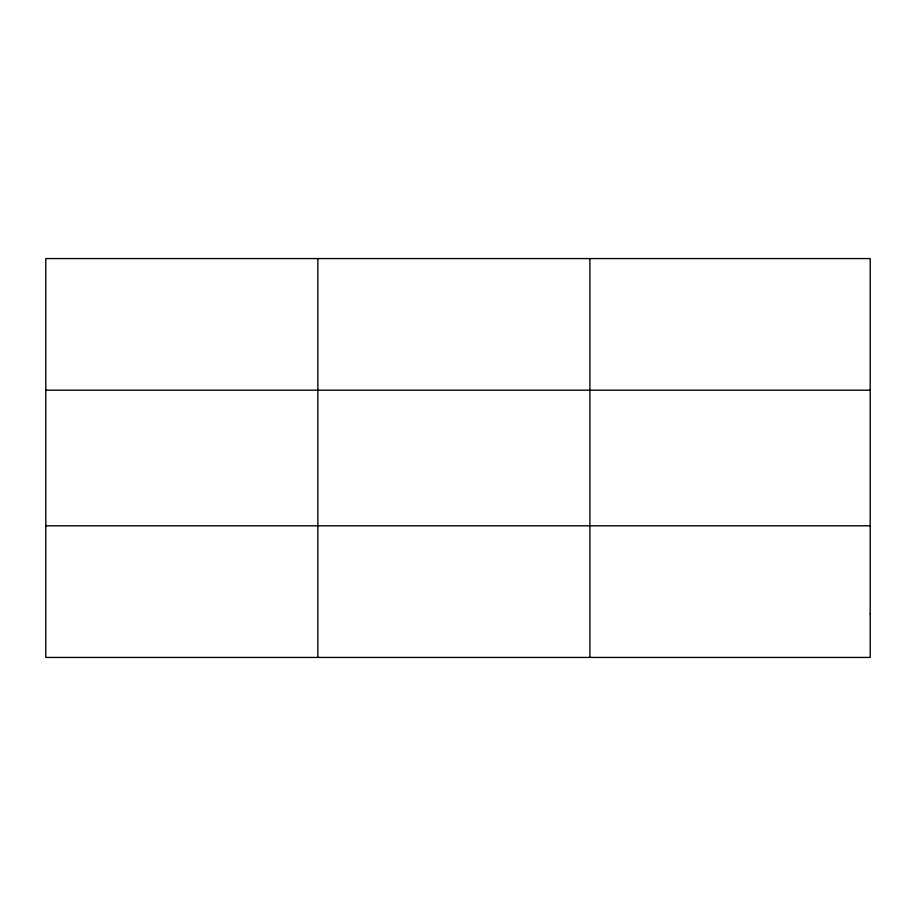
<?xml version="1.0" encoding="UTF-8"?>
<svg xmlns="http://www.w3.org/2000/svg" width="916" height="916" viewBox="0 0 916 916"><rect width="100%" height="100%" fill="white"/><g stroke="black" fill="none" stroke-linecap="round" stroke-linejoin="round"><path stroke-width="1.37" d="M317.852 258.564L317.852 657.436M589.904 258.564L589.904 657.436M45.8 390.193L870.2 390.193M45.8 525.807L870.2 525.807M870.2 613.56L870.2 657.436L45.8 657.436L45.8 258.564L870.2 258.564L870.2 613.56"/></g></svg>
